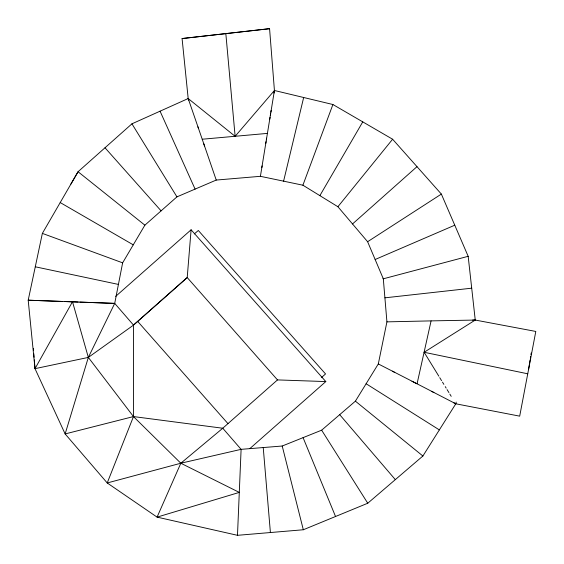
<?xml version="1.0" encoding="UTF-8"?>
<svg xmlns="http://www.w3.org/2000/svg" width="564" height="564" viewBox="0 0 564 564"><rect width="100%" height="100%" fill="white"/><g stroke="black" fill="none" stroke-linecap="round" stroke-linejoin="round"><path stroke-width="0.85" d="M456.205 402.09L455.804 403.796L422.894 456.015L367.756 503.236L303.319 529.758L237.486 535.314L241.103 449.346L222.766 428.238L133.471 416.57L65.142 433.935L35.003 368.659L28.2 300.196L42.363 233.39L78.058 171.731L131.941 123.819L188.186 98.545L235.132 136.319L274.428 90.487L269.571 28.686L182.08 38.549L188.186 98.545L188.764 100.209M250.035 448.436L325.816 381.574L191.104 229.781L187.213 277.558L133.513 325.118L88.336 357.414L35.003 368.659L34.312 359.881M528.581 369.49L530.104 359.938M530.386 358.196L530.661 356.462M530.943 354.721L531.217 352.986M237.486 535.314L157.081 517.125L107.223 482.96L65.142 433.935L88.336 357.414L114.718 303.39L122.635 262.838L144.856 225.198L176.941 196.864L216.238 180.064L260.406 176.313L274.428 90.487L332.901 104.516L392.614 139.23L441.365 194.087L468.169 256.31L475.248 320.056L424.142 352.274L438.827 376.167M261.823 167.642L262.105 165.908M265.792 143.369L266.074 141.635M266.356 139.9L266.638 138.166M269.754 119.096L270.036 117.361M270.325 115.627L270.607 113.893M270.889 112.158L271.171 110.424M274.005 93.088L274.428 90.487M62.364 301.451L28.2 300.196L114.718 303.39L133.471 325.054L133.471 416.57L107.223 482.96L180.825 463.234L241.103 449.346L282.212 446.018L321.649 430.184L355.398 401.159L378.31 363.935L386.925 321.861L383.309 278.806L367.615 241.723L337.899 206.727L302.903 185.203L260.406 176.313M455.804 403.796L417.057 383.795L431.086 320.888L475.248 320.056L535.8 331.442L519.691 416.154L455.804 403.796L453.456 402.59M283.593 181.164L303.665 97.502M302.903 185.203L332.901 104.516M35.003 368.659L72.502 301.719L88.336 357.414L133.471 416.57L180.825 463.234L239.298 492.4L157.081 517.125L180.825 463.234L222.766 428.238M70.916 184.061L78.058 171.731L144.877 225.177M319.873 195.637L362.758 121.873M337.899 206.727L392.614 139.23M321.614 377.443L325.541 373.939L198.324 230.479L194.326 233.912M352.521 223.95L416.986 166.662M115.669 296.382L191.104 229.781M133.471 325.054L187.213 277.558L277.488 379.91L325.816 381.574M222.491 428.464L277.488 379.91M367.615 241.723L441.365 194.087M375.145 259.503L454.767 225.198M468.169 256.31L383.309 278.806L383.062 278.214M182.08 38.549L269.571 28.686M384.909 297.827L471.708 288.183M188.186 98.545L202.215 139.23L267.35 133.4M386.925 321.861L431.086 320.888M472.625 320.105L475.248 320.056M64.994 301.55L78.128 302.036M79.884 302.1L114.718 303.39M424.142 352.274L527.749 373.798M35.285 266.793L118.426 284.425M42.363 233.39L122.635 262.838M378.31 363.935L417.057 383.795M392.403 371.183L394.751 372.395M411.974 381.25L416.669 383.668M431.538 391.317L433.885 392.523M60.214 202.561L133.259 244.846M366.121 383.746L439.349 429.902M355.398 401.159L422.894 456.015M105.003 147.775L161.093 210.858M137.644 321.367L227.976 423.642M339.69 414.667L395.322 479.626M321.649 430.184L367.756 503.236M131.941 123.819L176.941 196.864M439.744 377.661L441.577 380.651M442.5 382.138L443.875 384.38M445.25 386.622L446.166 388.117M447.09 389.611L448.923 392.593M449.839 394.088L451.214 396.33M160.063 111.178L195.088 189.109M303.079 437.636L335.538 516.497M197.922 126.822L198.493 128.486M203.646 143.46L204.506 145.956M202.215 139.23L216.238 180.064M282.212 446.018L303.319 529.758M225.826 33.544L235.132 136.319M263.233 447.555L270.403 532.536M33.41 348.474L33.544 350.23M33.826 353.741L34.101 357.252"/></g></svg>
